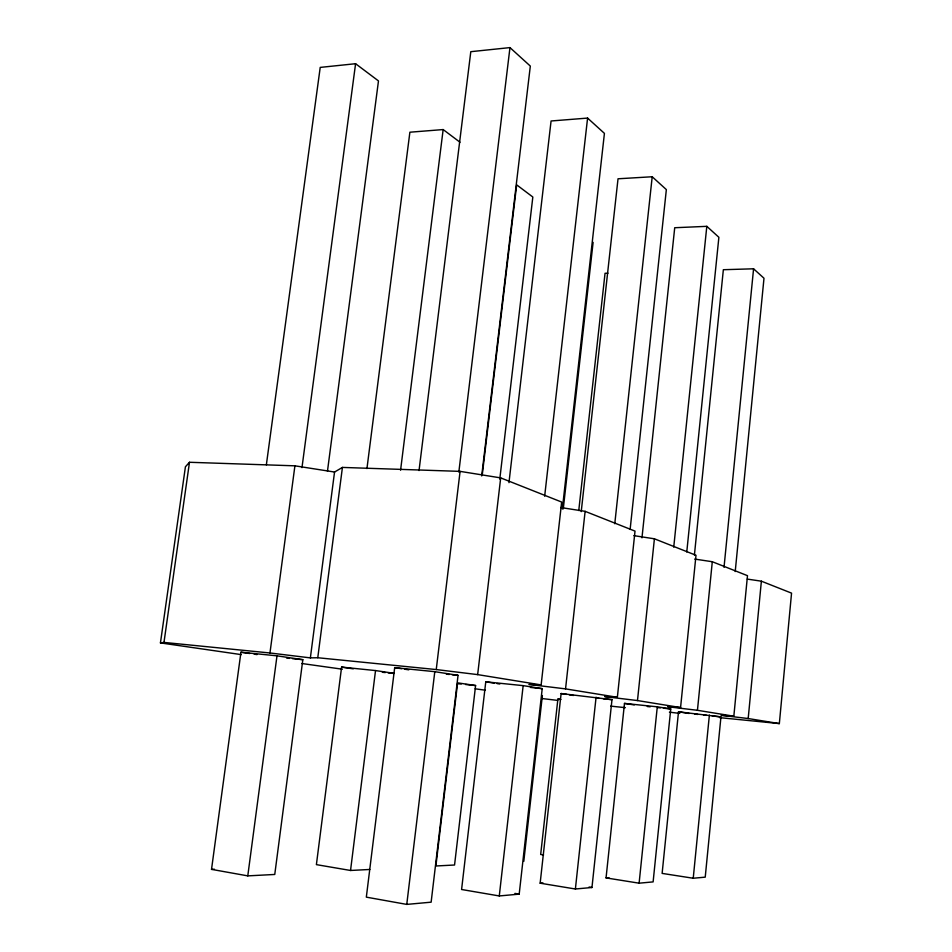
<?xml version="1.0" encoding="UTF-8"?>
<svg xmlns="http://www.w3.org/2000/svg" width="952" height="952" viewBox="0 0 952 952"><rect width="100%" height="100%" fill="white"/><g stroke="black" fill="none" stroke-linecap="round" stroke-linejoin="round"><path stroke-width="1.43" d="M719.545 717.629L779.343 723.591L791.552 593.132L761.374 581.184L747.284 579.09M779.343 723.591L748.189 718.534L761.374 581.184M720.95 716.892L705.23 877.149L693.234 878.244L662.128 873.4L678.514 711.81L720.95 716.892L712.251 715.975M735.218 571.533L763.992 278.246L753.579 268.797L723.353 269.714L694.413 555.004M748.189 718.534L721.069 715.285L733.837 716.202L747.487 575.674L712.298 561.728L694.734 559.086M733.837 716.202L697.447 710.299L712.298 561.728M693.234 878.244L709.383 715.059M724.02 567.332L753.579 268.797M697.447 710.299L667.745 706.717L680.573 707.55L695.995 555.278L654.405 538.796L633.865 535.643M639.113 883.182L657.285 706.824L624.488 703.409L606.055 877.899L639.113 883.182L653.12 881.897L670.755 708.954L657.285 706.824M673.742 547.138L706.812 226.338L674.718 227.73L641.969 537.832M686.773 551.981L718.879 237.286L706.812 226.338M680.573 707.55L637.483 700.565L654.405 538.796M591.965 887.49L611.981 699.672L561.121 693.544L540.153 883.194L575.389 889.001L591.965 887.49L589.074 887.014M630.129 529.431L666.352 189.603L652.203 176.751L618.027 178.786L581.232 511.617M637.483 700.565L604.675 696.59L617.36 697.292L635.02 531.109L585.123 511.343L560.657 507.511M575.389 889.001L596.083 697.162M614.778 523.755L652.203 176.751M560.74 699.423L557.884 699.113L540.677 854.491L543.556 854.932M578.768 510.51L605.044 273.284L607.995 273.2M617.36 697.292L565.548 688.879L585.123 511.343M499.276 895.951L523.16 685.63L485.77 681.822L461.589 889.501L499.276 895.951L519.197 894.13L542.212 688.653L523.16 685.63M544.663 496.194L587.586 118.084L551.077 120.987L508.963 482.652M565.548 688.879L528.931 684.428L541.141 684.916L561.656 502.049L500.692 477.892L460.09 471.371L342.422 467.42L334.545 472.037L294.918 465.825L189.484 462.279L185.426 466.777L160.448 642.897L241.284 654.619M562.346 508.939L604.425 133.375L587.586 118.084M523.79 861.37L542.366 695.531M563.263 508.915L593.108 242.344M482.236 475.107L516.662 184.843L532.834 197.016L499.788 479.094M475.595 685.535L454.556 865.011L435.885 865.987L457.603 682.846L475.595 685.535L465.552 684.5M541.141 684.916L477.654 674.611L500.692 477.892M458.043 675.349L431.137 902.175L406.766 904.4L366.33 897.141L394.687 667.649L434.79 671.672L458.043 675.349L452.212 674.754M481.7 475.94L530.323 66.081L509.963 47.6L470.8 51.682L419.035 470.562M406.766 904.4L434.79 671.672M458.84 472.073L509.963 47.6M160.448 642.897L163.982 642.422L269.963 652.977L310.364 657.88L317.766 657.737L436.242 669.553L460.09 471.371M350.538 870.473L375.528 670.565L341.601 667.102L316.397 864.63L350.538 870.473L369.828 869.462M400.578 470.181L443.156 129.567L409.884 132.209L366.948 468.586M310.364 657.88L334.545 472.037M317.766 657.737L342.422 467.42M302.831 659.688L274.759 874.46L247.782 875.876L211.522 869.366L240.951 652.215L276.996 655.833L302.831 659.688L292.466 658.653M327.464 471.228L378.479 80.92L355.584 63.713L320.217 67.402L266.358 464.826M269.963 652.977L294.918 465.825M247.782 875.876L276.996 655.833M301.974 467.634L355.584 63.713M163.982 642.422L189.484 462.279M540.153 883.194L543.009 882.956M606.055 877.899L608.959 877.661M211.522 869.366L214.414 869.236M286.552 658.046L289.515 658.356M446.369 674.171L449.284 674.468M382.371 672.279L385.286 672.576M388.19 672.874L394.009 673.469M530.454 687.439L542.212 688.653M458.388 683.762L461.256 684.048M596.214 698.042L599.082 698.34M603.389 698.78L611.981 699.672M647.265 706.503L650.204 706.812M657.546 707.574L660.486 707.883M663.413 708.193L670.755 708.954M694.865 714.143L697.768 714.44M703.564 715.059L706.455 715.357M610.637 706.122L625.369 707.669M485.294 690.2L475.131 688.796M669.434 712.167L679.728 713.393M541.783 698.506L557.741 700.41M342.387 669.208L301.879 663.52M436.242 669.553L477.654 674.611M240.951 652.215L249.745 653.512M254.136 654.155L257.064 654.595M341.601 667.102L353.275 668.839M557.884 699.113L560.597 699.518M375.528 670.565L394.057 673.338M394.687 667.649L401.732 668.744M404.552 669.185L408.777 669.839M485.77 681.822L494.207 683.131M497.015 683.572L499.824 684.012M561.121 693.544L566.607 694.401M569.356 694.829L573.461 695.472M624.488 703.409L634.258 704.932M678.514 711.81L689.188 713.476M514.913 893.404L519.197 894.13M443.156 129.567L460.006 142.241"/></g></svg>
